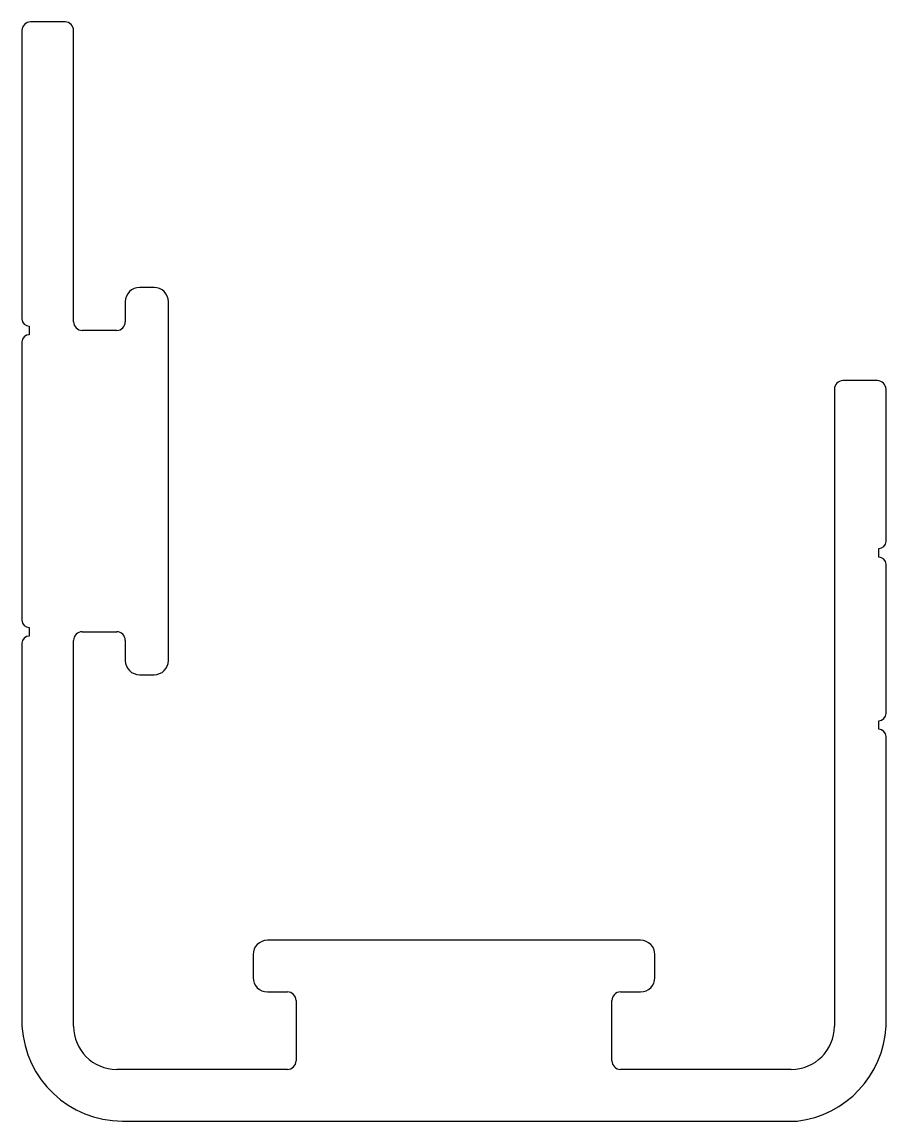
# Model space of a CAD drawing. Extents: x 2.1 to 32.2, y 0 to 38.3.
import ezdxf

# ---------------------------------------------------------------- set-up
doc = ezdxf.new("R2010")
doc.units = 0
doc.layers.get('0').update_dxf_attribs({"linetype": 'CONTINUOUS'})

msp = doc.modelspace()

# ---------------------------------------------------------------- linework, layer by layer
for p, q in [((2.06, 37.975), (2.06, 27.925)), ((3.56, 38.275), (2.36, 38.275)), ((3.86, 27.825), (3.86, 37.975)), ((6.66, 29.025), (6.16, 29.025)), ((5.66, 28.525), (5.66, 27.825)), ((7.16, 16.025), (7.16, 28.525)), ((2.31, 27.675), (2.31, 27.375)), ((5.36, 27.525), (4.16, 27.525)), ((2.06, 27.125), (2.06, 17.425)), ((31.86, 25.775), (30.66, 25.775)), ((30.36, 25.475), (30.36, 3.275)), ((32.16, 20.175), (32.16, 25.475)), ((31.91, 19.625), (31.91, 19.925)), ((32.16, 14.175), (32.16, 19.375)), ((2.31, 17.175), (2.31, 16.875)), ((4.16, 17.025), (5.36, 17.025)), ((2.06, 16.625), (2.06, 3.275)), ((3.86, 3.275), (3.86, 16.725)), ((5.66, 16.725), (5.66, 16.025)), ((6.16, 15.525), (6.66, 15.525)), ((31.91, 13.625), (31.91, 13.925)), ((32.16, 3.275), (32.16, 13.375)), ((23.61, 6.275), (10.61, 6.275)), ((10.11, 5.775), (10.11, 4.975)), ((24.11, 4.975), (24.11, 5.775)), ((10.61, 4.475), (11.31, 4.475)), ((22.91, 4.475), (23.61, 4.475)), ((11.61, 4.175), (11.61, 2.075)), ((22.61, 2.075), (22.61, 4.175)), ((11.31, 1.775), (5.36, 1.775)), ((28.86, 1.775), (22.91, 1.775)), ((5.56, -0.025), (29.06, -0.025))]:
    msp.add_line(p, q)
for centre, radius, start, end in [((2.36, 37.975), 0.3, 90, 180), ((3.56, 37.975), 0.3, 0, 90), ((6.16, 28.525), 0.5, 90, 180), ((6.66, 28.525), 0.5, 360, 90), ((2.31, 27.925), 0.25, 180, 270), ((4.16, 27.825), 0.3, 180, 270), ((5.36, 27.825), 0.3, 270, 0), ((2.31, 27.125), 0.25, 90, 180), ((30.66, 25.475), 0.3, 90, 180), ((31.86, 25.475), 0.3, 0, 90), ((31.91, 20.175), 0.25, 270, 0), ((31.91, 19.375), 0.25, 360, 90), ((2.31, 17.425), 0.25, 180, 270), ((2.31, 16.625), 0.25, 90, 180), ((4.16, 16.725), 0.3, 90, 180), ((5.36, 16.725), 0.3, 0, 90), ((6.16, 16.025), 0.5, 180, 270), ((6.66, 16.025), 0.5, 270, 0), ((31.91, 14.175), 0.25, 270, 0), ((31.91, 13.375), 0.25, 360, 90), ((10.61, 5.775), 0.5, 90, 180), ((23.61, 5.775), 0.5, 0, 90), ((10.61, 4.975), 0.5, 180, 270), ((23.61, 4.975), 0.5, 270, 0), ((11.31, 4.175), 0.3, 0, 90), ((22.91, 4.175), 0.3, 90, 180), ((5.555, 3.475), 3.5, 183.2758, 270.0936), ((5.36, 3.275), 1.5, 180, 270), ((28.86, 3.275), 1.5, 270, 0), ((28.665, 3.452), 3.5, 276.4881, 357.0917), ((11.31, 2.075), 0.3, 270, 0), ((22.91, 2.075), 0.3, 180, 270)]:
    msp.add_arc(centre, radius, start, end)

doc.saveas('drawing.dxf')
